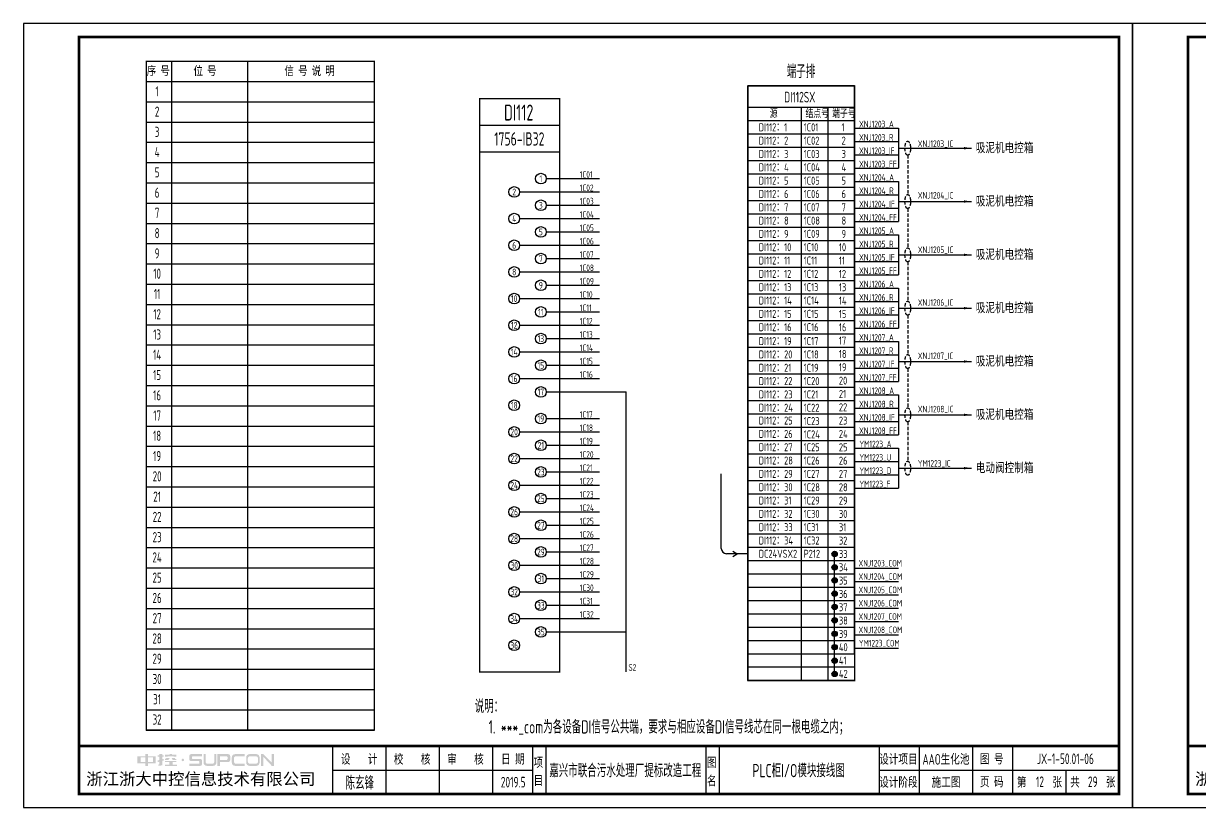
# Model space of a CAD drawing. Header units: millimetres. Extents: x 30557 to 235556, y -116603 to -73383.
# Drawn here: x 55505 to 59918, y -83077 to -80137 of the extents above; entities that cross this region are included whole.
import ezdxf
from ezdxf.enums import TextEntityAlignment as Align

# ---------------------------------------------------------------- set-up
doc = ezdxf.new("R2010")
doc.units = ezdxf.units.MM
doc.linetypes.add('DASHED2', pattern=[0.375, 0.25, -0.125])
doc.layers.add('1', color=3, linetype='Continuous')
doc.layers.add('符号层', color=3, linetype='Continuous')
doc.layers.add('_Drawing', color=7, linetype='Continuous', lineweight=25)
doc.styles.add('supcon', font='sceie.shx', dxfattribs={"width": 0.75, "height": 40, "bigfont": 'sceic.shx'})
doc.styles.add('Title', font='', dxfattribs={"height": 45})
doc.styles.get('Title').set_extended_font_data('SimHei')

# ---------------------------------------------------------------- blocks, each defined once
blk = doc.blocks.new('中控·SUPCON')
at = {"linetype": 'Continuous'}
h = blk.add_hatch(color=2, dxfattribs=at)
h.dxf.hatch_style = 1
h.paths.add_polyline_path([(34, 33), (20, 33), (20, 37), (15, 37), (15, 36), (15, 33), (0, 33), (0, 20), (13, 20), (15, 20), (15, 15), (20, 15), (20, 20), (22, 20), (34, 20)])
h.paths.add_polyline_path([(20, 30), (20, 31), (29, 31), (29, 22), (20, 22)], flags=16)
h.paths.add_polyline_path([(15, 30), (15, 22), (6, 22), (6, 31), (15, 31)], flags=16)
h.paths.add_polyline_path([(47, 32), (49, 32), (49, 35), (47, 35), (47, 37), (41, 37), (41, 35), (38, 35), (38, 32), (41, 32), (41, 25.8), (38, 25), (38, 22), (41, 22.8), (41, 18.3), (39, 17), (39, 15), (47, 16), (47, 24.5), (49, 25), (49, 28), (47, 27.5)])
h.paths.add_polyline_path([(61, 30), (55, 30), (52, 28), (52, 26), (58, 26)])
h.paths.add_polyline_path([(73, 28), (71, 28), (70, 30), (64, 30), (66, 26), (73, 26)])
h.paths.add_polyline_path([(73, 36), (64.6, 36), (64.6, 37), (60.4, 37), (60.4, 36), (52, 36), (52, 32), (56.8, 32), (56.8, 33.1), (68.2, 33.1), (68.2, 32), (73, 32)])
h.paths.add_polyline_path([(66, 22), (73, 22), (73, 24), (52, 24), (52, 22), (60, 22), (60, 17), (52, 17), (52, 15), (74, 15), (74, 17), (66, 17)])
h.paths.add_polyline_path([(82.7, 26.1, 1), (87.6, 26.1, 1)])
h.paths.add_polyline_path([(118, 28), (103.5, 28, -0.414214), (102.5, 29), (102.5, 32, -0.414214), (103.5, 33), (121, 33), (121, 37), (100.5, 37, 0.414214), (97.5, 34), (97.5, 27, 0.414214), (100.5, 24), (115, 24, -0.414214), (116, 23), (116, 20, -0.414214), (115, 19), (97.5, 19), (97.5, 15), (118, 15, 0.414214), (121, 18), (121, 25, 0.414214)])
h.paths.add_polyline_path([(128, 37), (124, 37), (124, 36), (124, 21, 0.414214), (130, 15), (142, 15, 0.414214), (148, 21), (148, 37), (144, 37), (144, 22, -0.414214), (141, 19), (131, 19, -0.414214), (128, 22)])
h.paths.add_polyline_path([(174, 26), (174, 33, 0.414214), (170, 37), (150, 37), (150, 36), (150, 15), (155, 15), (155, 22), (170, 22, 0.414214)])
h.paths.add_polyline_path([(167, 26), (155, 26), (155, 33), (167, 33, -0.414214), (169, 31), (169, 28, -0.414214)], flags=16)
h.paths.add_polyline_path([(201, 19), (185, 19, -0.414214), (181, 23), (181, 29, -0.414214), (185, 33), (201, 33), (201, 37), (183, 37, 0.414214), (177, 31), (177, 21, 0.414214), (183, 15), (201, 15)])
h.paths.add_polyline_path([(229, 21), (229, 31, 0.414214), (223, 37), (210, 37, 0.414214), (204, 31), (204, 21, 0.414214), (210, 15), (223, 15, 0.414214)])
h.paths.add_polyline_path([(207, 23), (207, 29, -0.414214), (211, 33), (222, 33, -0.414214), (226, 29), (226, 23, -0.414214), (222, 19), (211, 19, -0.414214)], flags=16)
h.paths.add_polyline_path([(236, 32.1), (252, 15), (256, 15), (256, 37), (252, 37), (252, 21), (236, 37), (232, 37), (232, 36), (232, 15), (236, 15)])
h = blk.add_hatch(color=2, dxfattribs=at)
h.dxf.hatch_style = 1
h.paths.add_polyline_path([(34, 33), (20, 33), (20, 37), (15, 37), (15, 36), (15, 33), (0, 33), (0, 20), (13, 20), (15, 20), (15, 15), (20, 15), (20, 20), (22, 20), (34, 20)])
h.paths.add_polyline_path([(20, 30), (20, 31), (29, 31), (29, 22), (20, 22)], flags=16)
h.paths.add_polyline_path([(15, 30), (15, 22), (6, 22), (6, 31), (15, 31)], flags=16)
h.paths.add_polyline_path([(47, 32), (49, 32), (49, 35), (47, 35), (47, 37), (41, 37), (41, 35), (38, 35), (38, 32), (41, 32), (41, 25.8), (38, 25), (38, 22), (41, 22.8), (41, 18.3), (39, 17), (39, 15), (47, 16), (47, 24.5), (49, 25), (49, 28), (47, 27.5)])
h.paths.add_polyline_path([(61, 30), (55, 30), (52, 28), (52, 26), (58, 26)])
h.paths.add_polyline_path([(73, 28), (71, 28), (70, 30), (64, 30), (66, 26), (73, 26)])
h.paths.add_polyline_path([(73, 36), (64.6, 36), (64.6, 37), (60.4, 37), (60.4, 36), (52, 36), (52, 32), (56.8, 32), (56.8, 33.1), (68.2, 33.1), (68.2, 32), (73, 32)])
h.paths.add_polyline_path([(66, 22), (73, 22), (73, 24), (52, 24), (52, 22), (60, 22), (60, 17), (52, 17), (52, 15), (74, 15), (74, 17), (66, 17)])
h.paths.add_polyline_path([(82.7, 26.1, 1), (87.6, 26.1, 1)])
h.paths.add_polyline_path([(118, 28), (103.5, 28, -0.414214), (102.5, 29), (102.5, 32, -0.414214), (103.5, 33), (121, 33), (121, 37), (100.5, 37, 0.414214), (97.5, 34), (97.5, 27, 0.414214), (100.5, 24), (115, 24, -0.414214), (116, 23), (116, 20, -0.414214), (115, 19), (97.5, 19), (97.5, 15), (118, 15, 0.414214), (121, 18), (121, 25, 0.414214)])
h.paths.add_polyline_path([(128, 37), (124, 37), (124, 36), (124, 21, 0.414214), (130, 15), (142, 15, 0.414214), (148, 21), (148, 37), (144, 37), (144, 22, -0.414214), (141, 19), (131, 19, -0.414214), (128, 22)])
h.paths.add_polyline_path([(174, 26), (174, 33, 0.414214), (170, 37), (150, 37), (150, 36), (150, 15), (155, 15), (155, 22), (170, 22, 0.414214)])
h.paths.add_polyline_path([(167, 26), (155, 26), (155, 33), (167, 33, -0.414214), (169, 31), (169, 28, -0.414214)], flags=16)
h.paths.add_polyline_path([(201, 19), (185, 19, -0.414214), (181, 23), (181, 29, -0.414214), (185, 33), (201, 33), (201, 37), (183, 37, 0.414214), (177, 31), (177, 21, 0.414214), (183, 15), (201, 15)])
h.paths.add_polyline_path([(229, 21), (229, 31, 0.414214), (223, 37), (210, 37, 0.414214), (204, 31), (204, 21, 0.414214), (210, 15), (223, 15, 0.414214)])
h.paths.add_polyline_path([(207, 23), (207, 29, -0.414214), (211, 33), (222, 33, -0.414214), (226, 29), (226, 23, -0.414214), (222, 19), (211, 19, -0.414214)], flags=16)
h.paths.add_polyline_path([(236, 32.1), (252, 15), (256, 15), (256, 37), (252, 37), (252, 21), (236, 37), (232, 37), (232, 36), (232, 15), (236, 15)])
h = blk.add_hatch(color=2, dxfattribs=at)
h.dxf.hatch_style = 1
h.paths.add_polyline_path([(34, 33), (20, 33), (20, 37), (15, 37), (15, 36), (15, 33), (0, 33), (0, 20), (13, 20), (15, 20), (15, 15), (20, 15), (20, 20), (22, 20), (34, 20)])
h.paths.add_polyline_path([(20, 30), (20, 31), (29, 31), (29, 22), (20, 22)], flags=16)
h.paths.add_polyline_path([(15, 30), (15, 22), (6, 22), (6, 31), (15, 31)], flags=16)
h.paths.add_polyline_path([(47, 32), (49, 32), (49, 35), (47, 35), (47, 37), (41, 37), (41, 35), (38, 35), (38, 32), (41, 32), (41, 25.8), (38, 25), (38, 22), (41, 22.8), (41, 18.3), (39, 17), (39, 15), (47, 16), (47, 24.5), (49, 25), (49, 28), (47, 27.5)])
h.paths.add_polyline_path([(61, 30), (55, 30), (52, 28), (52, 26), (58, 26)])
h.paths.add_polyline_path([(73, 28), (71, 28), (70, 30), (64, 30), (66, 26), (73, 26)])
h.paths.add_polyline_path([(73, 36), (64.6, 36), (64.6, 37), (60.4, 37), (60.4, 36), (52, 36), (52, 32), (56.8, 32), (56.8, 33.1), (68.2, 33.1), (68.2, 32), (73, 32)])
h.paths.add_polyline_path([(66, 22), (73, 22), (73, 24), (52, 24), (52, 22), (60, 22), (60, 17), (52, 17), (52, 15), (74, 15), (74, 17), (66, 17)])
h.paths.add_polyline_path([(82.7, 26.1, 1), (87.6, 26.1, 1)])
h.paths.add_polyline_path([(118, 28), (103.5, 28, -0.414214), (102.5, 29), (102.5, 32, -0.414214), (103.5, 33), (121, 33), (121, 37), (100.5, 37, 0.414214), (97.5, 34), (97.5, 27, 0.414214), (100.5, 24), (115, 24, -0.414214), (116, 23), (116, 20, -0.414214), (115, 19), (97.5, 19), (97.5, 15), (118, 15, 0.414214), (121, 18), (121, 25, 0.414214)])
h.paths.add_polyline_path([(128, 37), (124, 37), (124, 36), (124, 21, 0.414214), (130, 15), (142, 15, 0.414214), (148, 21), (148, 37), (144, 37), (144, 22, -0.414214), (141, 19), (131, 19, -0.414214), (128, 22)])
h.paths.add_polyline_path([(174, 26), (174, 33, 0.414214), (170, 37), (150, 37), (150, 36), (150, 15), (155, 15), (155, 22), (170, 22, 0.414214)])
h.paths.add_polyline_path([(167, 26), (155, 26), (155, 33), (167, 33, -0.414214), (169, 31), (169, 28, -0.414214)], flags=16)
h.paths.add_polyline_path([(201, 19), (185, 19, -0.414214), (181, 23), (181, 29, -0.414214), (185, 33), (201, 33), (201, 37), (183, 37, 0.414214), (177, 31), (177, 21, 0.414214), (183, 15), (201, 15)])
h.paths.add_polyline_path([(229, 21), (229, 31, 0.414214), (223, 37), (210, 37, 0.414214), (204, 31), (204, 21, 0.414214), (210, 15), (223, 15, 0.414214)])
h.paths.add_polyline_path([(207, 23), (207, 29, -0.414214), (211, 33), (222, 33, -0.414214), (226, 29), (226, 23, -0.414214), (222, 19), (211, 19, -0.414214)], flags=16)
h.paths.add_polyline_path([(236, 32.1), (252, 15), (256, 15), (256, 37), (252, 37), (252, 21), (236, 37), (232, 37), (232, 36), (232, 15), (236, 15)])
h = blk.add_hatch(color=2, dxfattribs=at)
h.dxf.hatch_style = 1
h.paths.add_polyline_path([(34, 33), (20, 33), (20, 37), (15, 37), (15, 36), (15, 33), (0, 33), (0, 20), (13, 20), (15, 20), (15, 15), (20, 15), (20, 20), (22, 20), (34, 20)])
h.paths.add_polyline_path([(20, 30), (20, 31), (29, 31), (29, 22), (20, 22)], flags=16)
h.paths.add_polyline_path([(15, 30), (15, 22), (6, 22), (6, 31), (15, 31)], flags=16)
h.paths.add_polyline_path([(47, 32), (49, 32), (49, 35), (47, 35), (47, 37), (41, 37), (41, 35), (38, 35), (38, 32), (41, 32), (41, 25.8), (38, 25), (38, 22), (41, 22.8), (41, 18.3), (39, 17), (39, 15), (47, 16), (47, 24.5), (49, 25), (49, 28), (47, 27.5)])
h.paths.add_polyline_path([(61, 30), (55, 30), (52, 28), (52, 26), (58, 26)])
h.paths.add_polyline_path([(73, 28), (71, 28), (70, 30), (64, 30), (66, 26), (73, 26)])
h.paths.add_polyline_path([(73, 36), (64.6, 36), (64.6, 37), (60.4, 37), (60.4, 36), (52, 36), (52, 32), (56.8, 32), (56.8, 33.1), (68.2, 33.1), (68.2, 32), (73, 32)])
h.paths.add_polyline_path([(66, 22), (73, 22), (73, 24), (52, 24), (52, 22), (60, 22), (60, 17), (52, 17), (52, 15), (74, 15), (74, 17), (66, 17)])
h.paths.add_polyline_path([(82.7, 26.1, 1), (87.6, 26.1, 1)])
h.paths.add_polyline_path([(118, 28), (103.5, 28, -0.414214), (102.5, 29), (102.5, 32, -0.414214), (103.5, 33), (121, 33), (121, 37), (100.5, 37, 0.414214), (97.5, 34), (97.5, 27, 0.414214), (100.5, 24), (115, 24, -0.414214), (116, 23), (116, 20, -0.414214), (115, 19), (97.5, 19), (97.5, 15), (118, 15, 0.414214), (121, 18), (121, 25, 0.414214)])
h.paths.add_polyline_path([(128, 37), (124, 37), (124, 36), (124, 21, 0.414214), (130, 15), (142, 15, 0.414214), (148, 21), (148, 37), (144, 37), (144, 22, -0.414214), (141, 19), (131, 19, -0.414214), (128, 22)])
h.paths.add_polyline_path([(174, 26), (174, 33, 0.414214), (170, 37), (150, 37), (150, 36), (150, 15), (155, 15), (155, 22), (170, 22, 0.414214)])
h.paths.add_polyline_path([(167, 26), (155, 26), (155, 33), (167, 33, -0.414214), (169, 31), (169, 28, -0.414214)], flags=16)
h.paths.add_polyline_path([(201, 19), (185, 19, -0.414214), (181, 23), (181, 29, -0.414214), (185, 33), (201, 33), (201, 37), (183, 37, 0.414214), (177, 31), (177, 21, 0.414214), (183, 15), (201, 15)])
h.paths.add_polyline_path([(229, 21), (229, 31, 0.414214), (223, 37), (210, 37, 0.414214), (204, 31), (204, 21, 0.414214), (210, 15), (223, 15, 0.414214)])
h.paths.add_polyline_path([(207, 23), (207, 29, -0.414214), (211, 33), (222, 33, -0.414214), (226, 29), (226, 23, -0.414214), (222, 19), (211, 19, -0.414214)], flags=16)
h.paths.add_polyline_path([(236, 32.1), (252, 15), (256, 15), (256, 37), (252, 37), (252, 21), (236, 37), (232, 37), (232, 36), (232, 15), (236, 15)])
h = blk.add_hatch(color=2, dxfattribs=at)
h.dxf.hatch_style = 1
h.paths.add_polyline_path([(34, 33), (20, 33), (20, 37), (15, 37), (15, 36), (15, 33), (0, 33), (0, 20), (13, 20), (15, 20), (15, 15), (20, 15), (20, 20), (22, 20), (34, 20)])
h.paths.add_polyline_path([(20, 30), (20, 31), (29, 31), (29, 22), (20, 22)], flags=16)
h.paths.add_polyline_path([(15, 30), (15, 22), (6, 22), (6, 31), (15, 31)], flags=16)
h.paths.add_polyline_path([(47, 32), (49, 32), (49, 35), (47, 35), (47, 37), (41, 37), (41, 35), (38, 35), (38, 32), (41, 32), (41, 25.8), (38, 25), (38, 22), (41, 22.8), (41, 18.3), (39, 17), (39, 15), (47, 16), (47, 24.5), (49, 25), (49, 28), (47, 27.5)])
h.paths.add_polyline_path([(61, 30), (55, 30), (52, 28), (52, 26), (58, 26)])
h.paths.add_polyline_path([(73, 28), (71, 28), (70, 30), (64, 30), (66, 26), (73, 26)])
h.paths.add_polyline_path([(73, 36), (64.6, 36), (64.6, 37), (60.4, 37), (60.4, 36), (52, 36), (52, 32), (56.8, 32), (56.8, 33.1), (68.2, 33.1), (68.2, 32), (73, 32)])
h.paths.add_polyline_path([(66, 22), (73, 22), (73, 24), (52, 24), (52, 22), (60, 22), (60, 17), (52, 17), (52, 15), (74, 15), (74, 17), (66, 17)])
h.paths.add_polyline_path([(82.7, 26.1, 1), (87.6, 26.1, 1)])
h.paths.add_polyline_path([(118, 28), (103.5, 28, -0.414214), (102.5, 29), (102.5, 32, -0.414214), (103.5, 33), (121, 33), (121, 37), (100.5, 37, 0.414214), (97.5, 34), (97.5, 27, 0.414214), (100.5, 24), (115, 24, -0.414214), (116, 23), (116, 20, -0.414214), (115, 19), (97.5, 19), (97.5, 15), (118, 15, 0.414214), (121, 18), (121, 25, 0.414214)])
h.paths.add_polyline_path([(128, 37), (124, 37), (124, 36), (124, 21, 0.414214), (130, 15), (142, 15, 0.414214), (148, 21), (148, 37), (144, 37), (144, 22, -0.414214), (141, 19), (131, 19, -0.414214), (128, 22)])
h.paths.add_polyline_path([(174, 26), (174, 33, 0.414214), (170, 37), (150, 37), (150, 36), (150, 15), (155, 15), (155, 22), (170, 22, 0.414214)])
h.paths.add_polyline_path([(167, 26), (155, 26), (155, 33), (167, 33, -0.414214), (169, 31), (169, 28, -0.414214)], flags=16)
h.paths.add_polyline_path([(201, 19), (185, 19, -0.414214), (181, 23), (181, 29, -0.414214), (185, 33), (201, 33), (201, 37), (183, 37, 0.414214), (177, 31), (177, 21, 0.414214), (183, 15), (201, 15)])
h.paths.add_polyline_path([(229, 21), (229, 31, 0.414214), (223, 37), (210, 37, 0.414214), (204, 31), (204, 21, 0.414214), (210, 15), (223, 15, 0.414214)])
h.paths.add_polyline_path([(207, 23), (207, 29, -0.414214), (211, 33), (222, 33, -0.414214), (226, 29), (226, 23, -0.414214), (222, 19), (211, 19, -0.414214)], flags=16)
h.paths.add_polyline_path([(236, 32.1), (252, 15), (256, 15), (256, 37), (252, 37), (252, 21), (236, 37), (232, 37), (232, 36), (232, 15), (236, 15)])
h = blk.add_hatch(color=2, dxfattribs=at)
h.dxf.hatch_style = 1
h.paths.add_polyline_path([(34, 33), (20, 33), (20, 37), (15, 37), (15, 36), (15, 33), (0, 33), (0, 20), (13, 20), (15, 20), (15, 15), (20, 15), (20, 20), (22, 20), (34, 20)])
h.paths.add_polyline_path([(20, 30), (20, 31), (29, 31), (29, 22), (20, 22)], flags=16)
h.paths.add_polyline_path([(15, 30), (15, 22), (6, 22), (6, 31), (15, 31)], flags=16)
h.paths.add_polyline_path([(47, 32), (49, 32), (49, 35), (47, 35), (47, 37), (41, 37), (41, 35), (38, 35), (38, 32), (41, 32), (41, 25.8), (38, 25), (38, 22), (41, 22.8), (41, 18.3), (39, 17), (39, 15), (47, 16), (47, 24.5), (49, 25), (49, 28), (47, 27.5)])
h.paths.add_polyline_path([(61, 30), (55, 30), (52, 28), (52, 26), (58, 26)])
h.paths.add_polyline_path([(73, 28), (71, 28), (70, 30), (64, 30), (66, 26), (73, 26)])
h.paths.add_polyline_path([(73, 36), (64.6, 36), (64.6, 37), (60.4, 37), (60.4, 36), (52, 36), (52, 32), (56.8, 32), (56.8, 33.1), (68.2, 33.1), (68.2, 32), (73, 32)])
h.paths.add_polyline_path([(66, 22), (73, 22), (73, 24), (52, 24), (52, 22), (60, 22), (60, 17), (52, 17), (52, 15), (74, 15), (74, 17), (66, 17)])
h.paths.add_polyline_path([(82.7, 26.1, 1), (87.6, 26.1, 1)])
h.paths.add_polyline_path([(118, 28), (103.5, 28, -0.414214), (102.5, 29), (102.5, 32, -0.414214), (103.5, 33), (121, 33), (121, 37), (100.5, 37, 0.414214), (97.5, 34), (97.5, 27, 0.414214), (100.5, 24), (115, 24, -0.414214), (116, 23), (116, 20, -0.414214), (115, 19), (97.5, 19), (97.5, 15), (118, 15, 0.414214), (121, 18), (121, 25, 0.414214)])
h.paths.add_polyline_path([(128, 37), (124, 37), (124, 36), (124, 21, 0.414214), (130, 15), (142, 15, 0.414214), (148, 21), (148, 37), (144, 37), (144, 22, -0.414214), (141, 19), (131, 19, -0.414214), (128, 22)])
h.paths.add_polyline_path([(174, 26), (174, 33, 0.414214), (170, 37), (150, 37), (150, 36), (150, 15), (155, 15), (155, 22), (170, 22, 0.414214)])
h.paths.add_polyline_path([(167, 26), (155, 26), (155, 33), (167, 33, -0.414214), (169, 31), (169, 28, -0.414214)], flags=16)
h.paths.add_polyline_path([(201, 19), (185, 19, -0.414214), (181, 23), (181, 29, -0.414214), (185, 33), (201, 33), (201, 37), (183, 37, 0.414214), (177, 31), (177, 21, 0.414214), (183, 15), (201, 15)])
h.paths.add_polyline_path([(229, 21), (229, 31, 0.414214), (223, 37), (210, 37, 0.414214), (204, 31), (204, 21, 0.414214), (210, 15), (223, 15, 0.414214)])
h.paths.add_polyline_path([(207, 23), (207, 29, -0.414214), (211, 33), (222, 33, -0.414214), (226, 29), (226, 23, -0.414214), (222, 19), (211, 19, -0.414214)], flags=16)
h.paths.add_polyline_path([(236, 32.1), (252, 15), (256, 15), (256, 37), (252, 37), (252, 21), (236, 37), (232, 37), (232, 36), (232, 15), (236, 15)])
blk = doc.blocks.new('supcon图框')
at = {"linetype": 'Continuous'}
for p, q in [((6145.7, 4361.7), (1987.7, 4361.7)), ((1987.7, 4361.7), (1987.7, 1421.7)), ((6145.7, 1421.7), (6145.7, 4361.7)), ((1987.7, 1421.7), (6145.7, 1421.7))]:
    blk.add_line(p, q, dxfattribs=at)
for p, q in [((3145.7, 1651.7), (3145.7, 1471.7)), ((3345.7, 1651.7), (3345.7, 1471.7)), ((3545.7, 1651.7), (3545.7, 1471.7)), ((3745.7, 1651.7), (3745.7, 1471.7)), ((3895.7, 1651.7), (3895.7, 1471.7)), ((3945.7, 1651.7), (3945.7, 1471.7)), ((4545.7, 1651.7), (4545.7, 1471.7)), ((4595.7, 1651.7), (4595.7, 1471.7)), ((5195.7, 1651.7), (5195.7, 1471.7)), ((5345.7, 1651.7), (5345.7, 1471.7)), ((5545.7, 1651.7), (5545.7, 1471.7)), ((5695.7, 1651.7), (5695.7, 1471.7)), ((3145.7, 1561.7), (3895.7, 1561.7)), ((5195.7, 1561.7), (6095.7, 1561.7)), ((5895.7, 1561.7), (5895.7, 1471.7))]:
    blk.add_line(p, q)
at = {"linetype": 'Continuous', "const_width": 10}
blk.add_lwpolyline([(2195.7, 4311.7), (6095.7, 4311.7), (6095.7, 1471.7), (2195.7, 1471.7)], close=True, dxfattribs=at)
blk.add_lwpolyline([(2195.7, 1651.7), (6095.7, 1651.7)], dxfattribs=at)
at = {"linetype": 'Continuous', "xscale": 2, "yscale": 2, "zscale": 2}
blk.add_blockref('中控·SUPCON', (2414.6, 1547.7), dxfattribs=at)
at = {"style": 'supcon', "width": 0.75}
for s, p in [('设    计', (3246.2, 1604.2)), ('校    核', (3444.8, 1604.2)), ('审    核', (3644.5, 1604.2)), ('日 期', (3822.5, 1604.2)), ('项', (3918.2, 1590.7)), ('图', (4568.2, 1590.7)), ('设计项目', (5268, 1604.2)), ('图 号', (5618, 1604.2)), ('名', (4568.2, 1522.9)), ('目', (3918.2, 1522.9)), ('设计阶段', (5268, 1518.1)), ('施工图', (5446.5, 1518.1)), ('页 码', (5618, 1518.1)), ('第      张', (5797, 1518.1)), ('共      张', (5997, 1518.1))]:
    blk.add_text(s, height=40, dxfattribs=at).set_placement(p, align=Align.MIDDLE)
at = {"style": 'Title'}
blk.add_text('浙江浙大中控信息技术有限公司', height=45, dxfattribs=at).set_placement((2222.8, 1506.2))
blk = doc.blocks.new('DI端子_42')
at = {"lineweight": -3}
h = blk.add_hatch(color=256, dxfattribs=at)
h.dxf.hatch_style = 1
h.paths.add_polyline_path([(10680.5, 453.6, 1), (10660.5, 453.6, 1)])
h = blk.add_hatch(color=256, dxfattribs=at)
h.dxf.hatch_style = 1
h.paths.add_polyline_path([(10680.5, 403.6, 1), (10660.5, 403.6, 1)])
h = blk.add_hatch(color=256, dxfattribs=at)
h.dxf.hatch_style = 1
h.paths.add_polyline_path([(10680.5, 354.9, 1), (10660.5, 354.9, 1)])
h = blk.add_hatch(color=256, dxfattribs=at)
h.dxf.hatch_style = 1
h.paths.add_polyline_path([(10680.5, 304.9, 1), (10660.5, 304.9, 1)])
h = blk.add_hatch(color=256, dxfattribs=at)
h.dxf.hatch_style = 1
h.paths.add_polyline_path([(10680.5, 254.2, 1), (10660.5, 254.2, 1)])
h = blk.add_hatch(color=256, dxfattribs=at)
h.dxf.hatch_style = 1
h.paths.add_polyline_path([(10680.5, 204.2, 1), (10660.5, 204.2, 1)])
h = blk.add_hatch(color=256, dxfattribs=at)
h.dxf.hatch_style = 1
h.paths.add_polyline_path([(10680.5, 153.8, 1), (10660.5, 153.8, 1)])
h = blk.add_hatch(color=256, dxfattribs=at)
h.dxf.hatch_style = 1
h.paths.add_polyline_path([(10680.5, 103.8, 1), (10660.5, 103.8, 1)])
h = blk.add_hatch(color=256, dxfattribs=at)
h.dxf.hatch_style = 1
h.paths.add_polyline_path([(10680.5, 53.5, 1), (10660.5, 53.5, 1)])
h = blk.add_hatch(color=256, dxfattribs=at)
h.dxf.hatch_style = 1
h.paths.add_polyline_path([(10680.5, 3.5, 1), (10660.5, 3.5, 1)])
for p, q in [((10345.5, 2208.8), (10345.5, 78.8)), ((10745.5, 2208.8), (10345.5, 2208.8)), ((10745.5, 78.8), (10745.5, 2208.8)), ((10545.5, 2128.8), (10545.5, 78.8)), ((10645.5, 2128.8), (10645.5, 78.8)), ((10345.5, 2078.8), (10745.5, 2078.8)), ((10345.5, 2028.8), (10745.5, 2028.8)), ((10345.5, 1978.8), (10745.5, 1978.8)), ((10345.5, 1928.8), (10745.5, 1928.8)), ((10345.5, 1878.8), (10745.5, 1878.8)), ((10345.5, 1828.8), (10745.5, 1828.8)), ((10345.5, 1778.8), (10745.5, 1778.8)), ((10345.5, 1728.8), (10745.5, 1728.8)), ((10345.5, 1678.8), (10745.5, 1678.8)), ((10345.5, 1628.8), (10745.5, 1628.8)), ((10345.5, 1578.8), (10745.5, 1578.8)), ((10345.5, 1528.8), (10745.5, 1528.8)), ((10345.5, 1478.8), (10745.5, 1478.8)), ((10345.5, 1428.8), (10745.5, 1428.8)), ((10345.5, 1378.8), (10745.5, 1378.8)), ((10345.5, 1328.8), (10745.5, 1328.8)), ((10345.5, 1278.8), (10745.5, 1278.8)), ((10345.5, 1228.8), (10745.5, 1228.8)), ((10345.5, 1178.8), (10745.5, 1178.8)), ((10345.5, 1128.8), (10745.5, 1128.8)), ((10345.5, 1078.8), (10745.5, 1078.8)), ((10345.5, 1028.8), (10745.5, 1028.8)), ((10345.5, 978.8), (10745.5, 978.8)), ((10345.5, 928.8), (10745.5, 928.8)), ((10345.5, 878.8), (10745.5, 878.8)), ((10345.5, 828.8), (10745.5, 828.8)), ((10345.5, 778.8), (10745.5, 778.8)), ((10345.5, 728.8), (10745.5, 728.8)), ((10345.5, 678.8), (10745.5, 678.8)), ((10345.5, 628.8), (10745.5, 628.8)), ((10345.5, 578.8), (10745.5, 578.8)), ((10345.5, 528.8), (10745.5, 528.8)), ((10345.5, 478.8), (10745.5, 478.8)), ((10345.5, 428.8), (10745.5, 428.8)), ((10345.5, 378.8), (10745.5, 378.8)), ((10345.5, 328.8), (10745.5, 328.8)), ((10345.5, 278.8), (10745.5, 278.8)), ((10345.5, 228.8), (10745.5, 228.8)), ((10345.5, 178.8), (10745.5, 178.8)), ((10345.5, 128.8), (10745.5, 128.8))]:
    blk.add_line(p, q, dxfattribs=at)
for p, q in [((10345.5, 2208.8), (10745.5, 2208.8)), ((10345.5, -21.2), (10345.5, 2208.8)), ((10745.5, 2208.8), (10745.5, -21.2)), ((10670, 2.9), (10670, 454.3)), ((10345.5, 78.8), (10745.5, 78.8)), ((10345.5, 28.8), (10345.5, 78.8)), ((10545.5, 78.8), (10545.5, -21.2)), ((10645.5, 78.8), (10645.5, -21.2)), ((10745.5, 78.8), (10745.5, 28.8)), ((10745.5, 28.8), (10345.5, 28.8)), ((10345.5, -21.2), (10345.5, 28.8)), ((10745.5, 28.8), (10745.5, -21.2)), ((10745.5, -21.2), (10345.5, -21.2)), ((10745.5, -21.2), (10345.5, -21.2))]:
    blk.add_line(p, q)
at = {"const_width": 5}
blk.add_lwpolyline([(10345.5, 2208.8), (10745.5, 2208.8), (10745.5, -21.2), (10345.5, -21.2), (10345.5, 2208.8)], dxfattribs=at)
at = {"lineweight": -3, "const_width": 5}
blk.add_lwpolyline([(10345.5, 2128.8), (10745.5, 2128.8)], dxfattribs=at)
at = {"lineweight": -3}
for centre in [(10670.5, 453.6), (10670.5, 403.6), (10670.5, 354.9), (10670.5, 304.9), (10670.5, 254.2), (10670.5, 204.2), (10670.5, 153.8), (10670.5, 103.8), (10670.5, 53.5), (10670.5, 3.5)]:
    blk.add_circle(centre, 10, dxfattribs=at)
at = {"color": 7, "style": 'supcon', "width": 0.75}
for s, p in [('源', (10427.3, 2088.6)), ('结点号', (10561.2, 2088.6)), ('端子号', (10661.2, 2088.6)), ('1', (10696.4, 2038.6)), ('2', (10696.4, 1988.6)), ('3', (10696.4, 1938.6)), ('4', (10696.4, 1888.6)), ('5', (10696.4, 1838.6)), ('6', (10696.4, 1788.6)), ('7', (10696.4, 1738.6)), ('8', (10696.4, 1688.6)), ('9', (10696.4, 1638.6)), ('10', (10686.4, 1588.6)), ('11', (10686.4, 1538.6)), ('12', (10686.4, 1488.6)), ('13', (10686.4, 1438.6)), ('14', (10686.4, 1388.6)), ('15', (10686.4, 1338.6)), ('16', (10686.4, 1288.6)), ('17', (10686.4, 1238.6)), ('18', (10686.4, 1188.6)), ('19', (10686.4, 1138.6)), ('20', (10686.4, 1088.6)), ('21', (10686.4, 1038.6)), ('22', (10686.4, 988.6)), ('23', (10686.4, 938.6)), ('24', (10686.4, 888.6)), ('25', (10686.4, 838.6)), ('26', (10686.4, 788.6)), ('27', (10686.4, 738.6)), ('28', (10686.4, 688.6)), ('29', (10686.4, 638.6)), ('30', (10686.4, 588.6)), ('31', (10686.4, 538.6)), ('32', (10686.4, 488.6)), ('33', (10686.4, 438.6)), ('34', (10686.4, 388.6)), ('35', (10686.4, 338.6)), ('36', (10686.4, 288.6)), ('37', (10686.4, 238.6)), ('38', (10686.4, 188.6)), ('39', (10686.4, 138.6)), ('40', (10686.4, 88.6)), ('41', (10686.4, 38.6)), ('42', (10686.4, -11.2))]:
    blk.add_text(s, height=30, dxfattribs=at).set_placement(p)
blk = doc.blocks.new('1756-IB32')
at = {"linetype": 'Continuous'}
for p, q in [((13409.3, 32239.5), (13609.3, 32239.5)), ((13309.3, 32189.5), (13609.3, 32189.5)), ((13409.3, 32139.5), (13609.3, 32139.5)), ((13309.3, 32089.5), (13609.3, 32089.5)), ((13409.3, 32039.5), (13609.3, 32039.5)), ((13309.3, 31989.5), (13609.3, 31989.5)), ((13409.3, 31939.5), (13609.3, 31939.5)), ((13309.3, 31889.5), (13609.3, 31889.5)), ((13409.3, 31839.5), (13609.3, 31839.5)), ((13309.3, 31789.5), (13609.3, 31789.5)), ((13409.3, 31739.5), (13609.3, 31739.5)), ((13309.3, 31689.5), (13609.3, 31689.5)), ((13409.3, 31639.5), (13609.3, 31639.5)), ((13309.3, 31589.5), (13609.3, 31589.5)), ((13409.3, 31539.5), (13609.3, 31539.5)), ((13309.3, 31489.5), (13609.3, 31489.5)), ((13409.3, 31339.5), (13609.3, 31339.5)), ((13309.3, 31289.5), (13609.3, 31289.5)), ((13409.3, 31239.5), (13609.3, 31239.5)), ((13309.3, 31189.5), (13609.3, 31189.5)), ((13409.3, 31139.5), (13609.3, 31139.5)), ((13309.3, 31089.5), (13609.3, 31089.5)), ((13409.3, 31039.5), (13609.3, 31039.5)), ((13309.3, 30989.5), (13609.3, 30989.5)), ((13409.3, 30939.5), (13609.3, 30939.5)), ((13309.3, 30889.5), (13609.3, 30889.5)), ((13409.3, 30839.5), (13609.3, 30839.5)), ((13309.3, 30789.5), (13609.3, 30789.5)), ((13409.3, 30739.5), (13609.3, 30739.5)), ((13309.3, 30689.5), (13609.3, 30689.5)), ((13409.3, 30639.5), (13609.3, 30639.5)), ((13309.3, 30589.5), (13609.3, 30589.5))]:
    blk.add_line(p, q, dxfattribs=at)
at = {"color": 5, "linetype": 'Continuous'}
for p, q in [((13409.3, 31439.5), (13709.3, 31439.5)), ((13709.3, 30389.5), (13709.3, 31439.5)), ((13409.3, 30539.5), (13709.3, 30539.5))]:
    blk.add_line(p, q, dxfattribs=at)
at = {"linetype": 'Continuous', "const_width": 5}
blk.add_lwpolyline([(13159.3, 32539.5), (13459.3, 32539.5), (13459.3, 30389.5), (13159.3, 30389.5)], close=True, dxfattribs=at)
for points in [[(13159.3, 32439.5), (13459.3, 32439.5)], [(13159.3, 32339.5), (13459.3, 32339.5)]]:
    blk.add_lwpolyline(points, dxfattribs=at)
at = {"lineweight": -3}
for centre in [(13389.3, 32239.5), (13289.3, 32189.5), (13389.3, 32139.5), (13289.3, 32089.5), (13389.3, 32039.5), (13289.3, 31989.5), (13389.3, 31939.5), (13289.3, 31889.5), (13389.3, 31839.5), (13289.3, 31789.5), (13389.3, 31739.5), (13289.3, 31689.5), (13389.3, 31639.5), (13289.3, 31589.5), (13389.3, 31539.5), (13289.3, 31489.5), (13389.3, 31439.5), (13289.3, 31389.5), (13389.3, 31339.5), (13289.3, 31289.5), (13389.3, 31239.5), (13289.3, 31189.5), (13389.3, 31139.5), (13289.3, 31089.5), (13389.3, 31039.5), (13289.3, 30989.5), (13389.3, 30939.5), (13289.3, 30889.5), (13389.3, 30839.5), (13289.3, 30789.5), (13389.3, 30739.5), (13289.3, 30689.5), (13389.3, 30639.5), (13289.3, 30589.5), (13389.3, 30539.5), (13289.3, 30489.5)]:
    blk.add_circle(centre, 20, dxfattribs=at)
at = {"color": 7, "style": 'supcon', "width": 0.75}
blk.add_text('1756-IB32', height=50, dxfattribs=at).set_placement((13308.4, 32388.6), align=Align.MIDDLE)
at = {"style": 'supcon', "width": 0.75}
for s, p in [('1', (13389.1, 32239.5)), ('2', (13289.1, 32189.5)), ('3', (13389.1, 32139.5)), ('4', (13289.1, 32089.5)), ('5', (13389.1, 32039.5)), ('6', (13289.1, 31989.5)), ('7', (13389.1, 31939.5)), ('8', (13289.1, 31889.5)), ('9', (13389.1, 31839.5)), ('10', (13289.1, 31789.5)), ('11', (13389.1, 31739.5)), ('12', (13289.1, 31689.5)), ('13', (13389.1, 31639.5)), ('14', (13289.1, 31589.5)), ('15', (13389.1, 31539.5)), ('16', (13289.1, 31489.5)), ('17', (13389.1, 31439.5)), ('18', (13289.1, 31389.5)), ('19', (13389.1, 31339.5)), ('20', (13289.1, 31289.5)), ('21', (13389.1, 31239.5)), ('22', (13289.1, 31189.5)), ('23', (13389.1, 31139.5)), ('24', (13289.1, 31089.5)), ('25', (13389.1, 31039.5)), ('26', (13289.1, 30989.5)), ('27', (13389.1, 30939.5)), ('28', (13289.1, 30889.5)), ('29', (13389.1, 30839.5)), ('30', (13289.1, 30789.5)), ('31', (13389.1, 30739.5)), ('32', (13289.1, 30689.5)), ('33', (13389.1, 30639.5)), ('34', (13289.1, 30589.5)), ('35', (13389.1, 30539.5)), ('36', (13289.1, 30489.5))]:
    blk.add_text(s, height=25, dxfattribs=at).set_placement(p, align=Align.MIDDLE)

msp = doc.modelspace()

# ---------------------------------------------------------------- linework, layer by layer
at = {"lineweight": -3}
for p, q in [((56060.1, -80278.3), (56060.1, -81038.3)), ((56345.1, -80278.3), (56345.1, -81038.3)), ((55965.1, -80354.3), (56820.1, -80354.3)), ((55965.1, -80430.3), (56820.1, -80430.3)), ((55965.1, -80506.3), (56820.1, -80506.3)), ((55965.1, -80582.3), (56820.1, -80582.3)), ((55965.1, -80658.3), (56820.1, -80658.3)), ((55965.1, -80734.3), (56820.1, -80734.3)), ((55965.1, -80810.3), (56820.1, -80810.3)), ((55965.1, -80886.3), (56820.1, -80886.3)), ((55965.1, -80962.3), (56820.1, -80962.3)), ((55965.1, -81038.3), (56820.1, -81038.3)), ((56060.1, -81038.3), (56060.1, -82786.3)), ((56345.1, -81038.3), (56345.1, -82786.3)), ((55965.1, -81114.3), (56820.1, -81114.3)), ((55965.1, -81190.3), (56820.1, -81190.3)), ((55965.1, -81266.3), (56820.1, -81266.3)), ((55965.1, -81342.3), (56820.1, -81342.3)), ((55965.1, -81418.3), (56820.1, -81418.3)), ((55965.1, -81494.3), (56820.1, -81494.3)), ((55965.1, -81570.3), (56820.1, -81570.3)), ((55965.1, -81646.3), (56820.1, -81646.3)), ((55965.1, -81722.3), (56820.1, -81722.3)), ((55965.1, -81798.3), (56820.1, -81798.3)), ((55965.1, -81874.3), (56820.1, -81874.3)), ((55965.1, -81950.3), (56820.1, -81950.3)), ((55965.1, -82026.3), (56820.1, -82026.3)), ((55965.1, -82102.3), (56820.1, -82102.3)), ((55965.1, -82178.3), (56820.1, -82178.3)), ((55965.1, -82254.3), (56820.1, -82254.3)), ((55965.1, -82330.3), (56820.1, -82330.3)), ((55965.1, -82406.3), (56820.1, -82406.3)), ((55965.1, -82482.3), (56820.1, -82482.3)), ((55965.1, -82558.3), (56820.1, -82558.3)), ((55965.1, -82634.3), (56820.1, -82634.3)), ((55965.1, -82710.3), (56820.1, -82710.3)), ((55965.1, -82786.3), (56820.1, -82786.3))]:
    msp.add_line(p, q, dxfattribs=at)
for p, q in [((58621.3, -80529.4), (58785.5, -80529.4)), ((58785.5, -80529.4), (58785.5, -80679.4)), ((58621.3, -80579.4), (58785.5, -80579.4)), ((58785.5, -80604.4), (59059, -80604.4)), ((58621.3, -80629.4), (58785.5, -80629.4)), ((58621.3, -80679.4), (58785.5, -80679.4)), ((58621.3, -80729.4), (58785.5, -80729.4)), ((58785.5, -80729.4), (58785.5, -80879.4)), ((58621.3, -80779.4), (58785.5, -80779.4)), ((58621.3, -80829.4), (58785.5, -80829.4)), ((58785.5, -80804.4), (59059, -80804.4)), ((58621.3, -80879.4), (58785.5, -80879.4)), ((58621.3, -80929.4), (58785.5, -80929.4)), ((58785.5, -80929.4), (58785.5, -81079.4)), ((58621.3, -80979.4), (58785.5, -80979.4)), ((58785.5, -81004.4), (59059, -81004.4)), ((58621.3, -81029.4), (58785.5, -81029.4)), ((58621.3, -81079.4), (58785.5, -81079.4)), ((58621.3, -81129.4), (58785.5, -81129.4)), ((58785.5, -81129.4), (58785.5, -81279.4)), ((58621.3, -81179.4), (58785.5, -81179.4)), ((58621.3, -81229.4), (58785.5, -81229.4)), ((58785.5, -81204.4), (59059, -81204.4)), ((58621.3, -81279.4), (58785.5, -81279.4)), ((58621.3, -81329.4), (58785.5, -81329.4)), ((58785.5, -81329.4), (58785.5, -81479.4)), ((58621.3, -81379.4), (58785.5, -81379.4)), ((58785.5, -81404.4), (59059, -81404.4)), ((58621.3, -81429.4), (58785.5, -81429.4)), ((58621.3, -81479.4), (58785.5, -81479.4)), ((58621.3, -81529.4), (58785.5, -81529.4)), ((58785.5, -81529.4), (58785.5, -81679.4)), ((58621.3, -81579.4), (58785.5, -81579.4)), ((58621.3, -81629.4), (58785.5, -81629.4)), ((58785.5, -81604.4), (59059, -81604.4)), ((58621.3, -81679.4), (58785.5, -81679.4)), ((58621.3, -81729.4), (58785.5, -81729.4)), ((58785.5, -81729.4), (58785.5, -81879.4)), ((58621.3, -81779.4), (58785.5, -81779.4)), ((58785.5, -81804.4), (59059, -81804.4)), ((58621.3, -81829.4), (58785.5, -81829.4)), ((58621.3, -81879.4), (58785.5, -81879.4)), ((58621.3, -82179.4), (58785.5, -82179.4)), ((58621.3, -82229.4), (58785.5, -82229.4)), ((58621.3, -82279.4), (58785.5, -82279.4)), ((58621.3, -82329.4), (58785.5, -82329.4)), ((58621.3, -82379.4), (58785.5, -82379.4)), ((58621.3, -82429.4), (58785.5, -82429.4)), ((58621.3, -82479.4), (58785.5, -82479.4))]:
    msp.add_line(p, q)
at = {"color": 0, "linetype": 'DASHED2', "ltscale": 50}
for p, q in [((58820.2, -80631), (58820.2, -80778.2)), ((58820.2, -80831), (58820.2, -80978.2)), ((58820.2, -81031), (58820.2, -81178.2)), ((58820.2, -81231), (58820.2, -81378.2)), ((58820.2, -81431), (58820.2, -81578.2)), ((58820.2, -81631), (58820.2, -81778.2))]:
    msp.add_line(p, q, dxfattribs=at)
at = {"color": 37, "linetype": 'Continuous'}
for p, q in [((58121.3, -82105.1), (58121.3, -81825.1)), ((58221.3, -82125.1), (58141.3, -82125.1)), ((58163.9, -82115.1), (58181.3, -82125.1)), ((58163.9, -82135.1), (58181.3, -82125.1))]:
    msp.add_line(p, q, dxfattribs=at)
at = {"lineweight": -3, "const_width": 4.75}
msp.add_lwpolyline([(55965.1, -80278.3), (55965.1, -82786.3), (56820.1, -82786.3), (56820.1, -80278.3)], close=True, dxfattribs=at)
for points in [[(59059, -80604.4, 0, 9, 0), (59031.3, -80604.4, 9, 9, 0)], [(59059, -80804.4, 0, 9, 0), (59031.3, -80804.4, 9, 9, 0)], [(59059, -81004.4, 0, 9, 0), (59031.3, -81004.4, 9, 9, 0)], [(59059, -81204.4, 0, 9, 0), (59031.3, -81204.4, 9, 9, 0)], [(59059, -81404.4, 0, 9, 0), (59031.3, -81404.4, 9, 9, 0)], [(59059, -81604.4, 0, 9, 0), (59031.3, -81604.4, 9, 9, 0)], [(59059, -81804.4, 0, 9, 0), (59031.3, -81804.4, 9, 9, 0)]]:
    msp.add_lwpolyline(points, format="xyseb")
at = {"color": 37, "linetype": 'Continuous'}
msp.add_arc((58141.3, -82105.1), 20, 180, 270, dxfattribs=at)
at = {"color": 0, "linetype": 'DASHED2', "ltscale": 50}
for centre in [(58820.2, -80604.6), (58820.2, -80804.6), (58820.2, -81004.6), (58820.2, -81204.6), (58820.2, -81404.6), (58820.2, -81604.6), (58820.2, -81804.6)]:
    msp.add_ellipse(centre, major_axis=(0, -26.4), ratio=0.394838, dxfattribs=at)

# ---------------------------------------------------------------- block references
for name, p in [('supcon图框', (53517.2, -84498.5)), ('supcon图框', (57675.2, -84498.5)), ('DI端子_42', (47875.7, -82579.5))]:
    msp.add_blockref(name, p)
at = {"color": 1}
msp.add_blockref('1756-IB32', (44055.5, -112958.1), dxfattribs=at)

# ---------------------------------------------------------------- texts
at = {"style": 'supcon', "width": 0.75}
for s, p in [('序 号', (56010.2, -80334)), ('位 号', (56185.3, -80334)), ('信 号 说 明', (56577.7, -80334)), ('1', (56005.7, -80410)), ('2', (56005.7, -80486)), ('3', (56005.7, -80562)), ('4', (56005.7, -80638)), ('5', (56005.7, -80714)), ('6', (56005.7, -80790)), ('7', (56005.7, -80866)), ('8', (56005.7, -80942)), ('9', (56005.7, -81018)), ('10', (56005.7, -81094)), ('11', (56005.7, -81170)), ('12', (56005.7, -81246)), ('13', (56005.7, -81322)), ('14', (56005.7, -81398)), ('15', (56005.7, -81474)), ('16', (56005.7, -81550)), ('17', (56005.7, -81626)), ('18', (56005.7, -81702)), ('19', (56005.7, -81778)), ('20', (56005.7, -81854)), ('21', (56005.7, -81930)), ('22', (56005.7, -82006)), ('23', (56005.7, -82082)), ('24', (56005.7, -82158)), ('25', (56005.7, -82234)), ('26', (56005.7, -82310)), ('27', (56005.7, -82386)), ('28', (56005.7, -82462)), ('29', (56005.7, -82538)), ('30', (56005.7, -82614)), ('31', (56005.7, -82690)), ('32', (56005.7, -82766))]:
    msp.add_text(s, height=38, dxfattribs=at).set_placement(p, align=Align.CENTER)
at = {"color": 3, "style": 'supcon', "width": 0.75}
for s, height, p in [('DI112', 60, (57361.6, -80470.6)), ('AAO生化池', 40, (58963.6, -82894.3)), ('陈玄锋', 50, (56765.6, -82981.9)), ('2019.5', 40, (57340.7, -82981.9)), ('12', 40, (59316.1, -82980.5)), ('29', 40, (59514.1, -82980.5))]:
    msp.add_text(s, height=height, dxfattribs=at).set_placement(p, align=Align.MIDDLE)
for s, p in [('DI112：1', (58261.6, -80541)), ('DI112：2', (58261.6, -80591)), ('DI112：3', (58261.6, -80641)), ('DI112：4', (58261.6, -80691)), ('DI112：5', (58261.6, -80741)), ('DI112：6', (58261.6, -80791)), ('DI112：7', (58261.6, -80841)), ('DI112：8', (58261.6, -80891)), ('DI112：9', (58261.6, -80940.6)), ('DI112：10', (58261.6, -80990.6)), ('DI112：11', (58261.6, -81040.6)), ('DI112：12', (58261.6, -81090.6)), ('DI112：13', (58261.6, -81140.6)), ('DI112：14', (58261.6, -81190.6)), ('DI112：15', (58261.6, -81240.6)), ('DI112：16', (58261.6, -81290.6)), ('DI112：19', (58261.6, -81342.7)), ('DI112：20', (58261.6, -81392.7)), ('DI112：21', (58261.6, -81442.7)), ('DI112：22', (58261.6, -81492.7)), ('DI112：23', (58261.6, -81542.7)), ('DI112：24', (58261.6, -81592.7)), ('DI112：25', (58261.6, -81640.7)), ('DI112：26', (58261.6, -81690.7)), ('DI112：27', (58261.6, -81740.7)), ('DI112：28', (58261.6, -81790.7)), ('DI112：29', (58261.6, -81840.7)), ('DI112：30', (58261.6, -81890.7)), ('DI112：31', (58261.6, -81940.7)), ('DI112：32', (58261.6, -81990.7)), ('DI112：33', (58261.6, -82040.7)), ('DI112：34', (58261.6, -82090.7))]:
    msp.add_text(s, height=30, dxfattribs=at).set_placement(p)
at = {"linetype": 'Continuous', "style": 'supcon', "width": 0.75}
for s, p in [('XNJ1203_A', (58637.7, -80526.4)), ('XNJ1203_R', (58637.7, -80576.4)), ('XNJ1203_IC', (58857.9, -80600)), ('XNJ1203_IF', (58637.7, -80626.4)), ('XNJ1203_FF', (58637.7, -80676.4)), ('XNJ1204_A', (58637.7, -80726.4)), ('XNJ1204_R', (58637.7, -80776.4)), ('XNJ1204_IF', (58637.7, -80826.4)), ('XNJ1204_IC', (58857.9, -80793.5)), ('XNJ1204_FF', (58637.7, -80876.4)), ('XNJ1205_A', (58637.7, -80926.4)), ('XNJ1205_R', (58637.7, -80976.4)), ('XNJ1205_IC', (58857.9, -80997.7)), ('XNJ1205_IF', (58637.7, -81026.4)), ('XNJ1205_FF', (58637.7, -81076.4)), ('XNJ1206_A', (58637.7, -81126.4)), ('XNJ1206_R', (58637.7, -81176.4)), ('XNJ1206_IC', (58857.9, -81195.5)), ('XNJ1206_IF', (58637.7, -81226.4)), ('XNJ1206_FF', (58637.7, -81276.4)), ('XNJ1207_A', (58637.7, -81326.4)), ('XNJ1207_R', (58637.7, -81376.4)), ('XNJ1207_IC', (58857.9, -81395.5)), ('XNJ1207_IF', (58637.7, -81426.4)), ('XNJ1207_FF', (58637.7, -81476.4)), ('XNJ1208_A', (58637.7, -81526.4)), ('XNJ1208_R', (58637.7, -81576.4)), ('XNJ1208_IC', (58857.9, -81595.4)), ('XNJ1208_IF', (58637.7, -81626.4)), ('XNJ1208_FF', (58637.7, -81676.4)), ('YM1223_A', (58639, -81726.4)), ('YM1223_U', (58639, -81776.4)), ('YM1223_D', (58639, -81826.4)), ('YM1223_IC', (58857.9, -81799)), ('YM1223_F', (58639, -81876.4)), ('XNJ1203_COM', (58635.5, -82173.2)), ('XNJ1204_COM', (58635.5, -82223.2)), ('XNJ1205_COM', (58635.5, -82273.2)), ('XNJ1206_COM', (58635.5, -82323.2)), ('XNJ1207_COM', (58635.5, -82373.2)), ('XNJ1208_COM', (58635.5, -82423.2)), ('YM1223_COM', (58636.8, -82473.2))]:
    msp.add_text(s, height=25, dxfattribs=at).set_placement(p)
at = {"color": 4, "linetype": 'Continuous', "style": 'supcon', "width": 0.75}
for s, p in [('吸泥机电控箱', (59075.4, -80623.3)), ('吸泥机电控箱', (59075.4, -80823.3)), ('吸泥机电控箱', (59075.4, -81023.3)), ('吸泥机电控箱', (59075.4, -81223.3)), ('吸泥机电控箱', (59075.4, -81423.3)), ('吸泥机电控箱', (59075.4, -81623.3)), ('电动阀控制箱', (59075.4, -81823.3))]:
    msp.add_text(s, height=40, dxfattribs=at).set_placement(p)
at = {"color": 7, "style": 'supcon', "width": 0.75}
msp.add_text('DC24VSX2', height=30, dxfattribs=at).set_placement((58261.6, -82140.3))
at = {"layer": '1', "style": 'supcon', "width": 0.75}
msp.add_text('DI112SX', height=40, dxfattribs=at).set_placement((58415.5, -80432.9), align=Align.CENTER)
at = {"layer": '1', "color": 3, "style": 'supcon', "width": 0.75}
for s, height, p in [('1C01', 30, (58429.9, -80541)), ('1C02', 30, (58429.9, -80591)), ('1C03', 30, (58429.9, -80641)), ('1C04', 30, (58429.9, -80691)), ('1C01', 25, (57590.6, -80715.5)), ('1C05', 30, (58429.9, -80741)), ('1C02', 25, (57590.6, -80765.5)), ('1C03', 25, (57590.6, -80815.5)), ('1C06', 30, (58429.9, -80791)), ('1C04', 25, (57590.6, -80865.5)), ('1C07', 30, (58429.9, -80841)), ('1C08', 30, (58429.9, -80891)), ('1C05', 25, (57590.6, -80915.5)), ('1C09', 30, (58429.9, -80940.6)), ('1C06', 25, (57590.6, -80965.5)), ('1C10', 30, (58429.9, -80990.6)), ('1C07', 25, (57590.6, -81015.5)), ('1C11', 30, (58429.9, -81040.6)), ('1C08', 25, (57590.6, -81065.5)), ('1C12', 30, (58429.9, -81090.6)), ('1C09', 25, (57590.6, -81115.5)), ('1C13', 30, (58429.9, -81140.6)), ('1C10', 25, (57590.6, -81165.5)), ('1C11', 25, (57590.6, -81215.5)), ('1C14', 30, (58429.9, -81190.6)), ('1C12', 25, (57590.6, -81265.5)), ('1C15', 30, (58429.9, -81240.6)), ('1C16', 30, (58429.9, -81290.6)), ('1C13', 25, (57590.6, -81315.5)), ('1C17', 30, (58429.9, -81342.7)), ('1C14', 25, (57590.6, -81365.5)), ('1C18', 30, (58429.9, -81392.7)), ('1C15', 25, (57590.6, -81415.5)), ('1C19', 30, (58429.9, -81442.7)), ('1C16', 25, (57590.6, -81465.5)), ('1C20', 30, (58429.9, -81492.7)), ('1C21', 30, (58429.9, -81542.7)), ('1C17', 25, (57590.6, -81615.5)), ('1C22', 30, (58429.9, -81592.7)), ('1C18', 25, (57590.6, -81665.5)), ('1C23', 30, (58429.9, -81642.7)), ('1C24', 30, (58429.9, -81692.7)), ('1C19', 25, (57590.6, -81715.5)), ('1C25', 30, (58429.9, -81740.7)), ('1C20', 25, (57590.6, -81765.5)), ('1C26', 30, (58429.9, -81790.7)), ('1C21', 25, (57590.6, -81815.5)), ('1C27', 30, (58429.9, -81840.7)), ('1C22', 25, (57590.6, -81865.5)), ('1C28', 30, (58429.9, -81890.7)), ('1C23', 25, (57590.6, -81915.5)), ('1C24', 25, (57590.6, -81965.5)), ('1C29', 30, (58429.9, -81940.7)), ('1C25', 25, (57590.6, -82015.5)), ('1C30', 30, (58429.9, -81990.7)), ('1C31', 30, (58429.9, -82040.7)), ('1C26', 25, (57590.6, -82065.5)), ('1C32', 30, (58429.9, -82090.7)), ('1C27', 25, (57590.6, -82115.5)), ('P212', 30, (58429.9, -82140.3)), ('1C28', 25, (57590.6, -82165.5)), ('1C29', 25, (57590.6, -82215.5)), ('1C30', 25, (57590.6, -82265.5)), ('1C31', 25, (57590.6, -82315.5)), ('1C32', 25, (57590.6, -82365.5)), ('S2', 25, (57772.9, -82564.1))]:
    msp.add_text(s, height=height, dxfattribs=at).set_placement(p)
at = {"layer": '_Drawing', "color": 3, "style": 'supcon', "width": 0.75}
for s, height, p in [('说明：', 50, (57250.1, -82694.8)), ('1. ***_com为各设备DI信号公共端，要求与相应设备DI信号线芯在同一根电缆之内；', 50, (57923.4, -82774.1)), ('JX-1-50.01-06', 40, (59411.4, -82894.3)), ('嘉兴市联合污水处理厂提标改造工程', 50, (57761.2, -82935.8)), ('PLC柜I/O模块接线图', 50, (58411.2, -82935.8))]:
    msp.add_text(s, height=height, dxfattribs=at).set_placement(p, align=Align.MIDDLE)
at = {"layer": '符号层', "color": 4, "style": 'supcon', "width": 0.75}
msp.add_text('端子排', height=50, dxfattribs=at).set_placement((58366.6, -80341.5))

doc.saveas('drawing.dxf')
